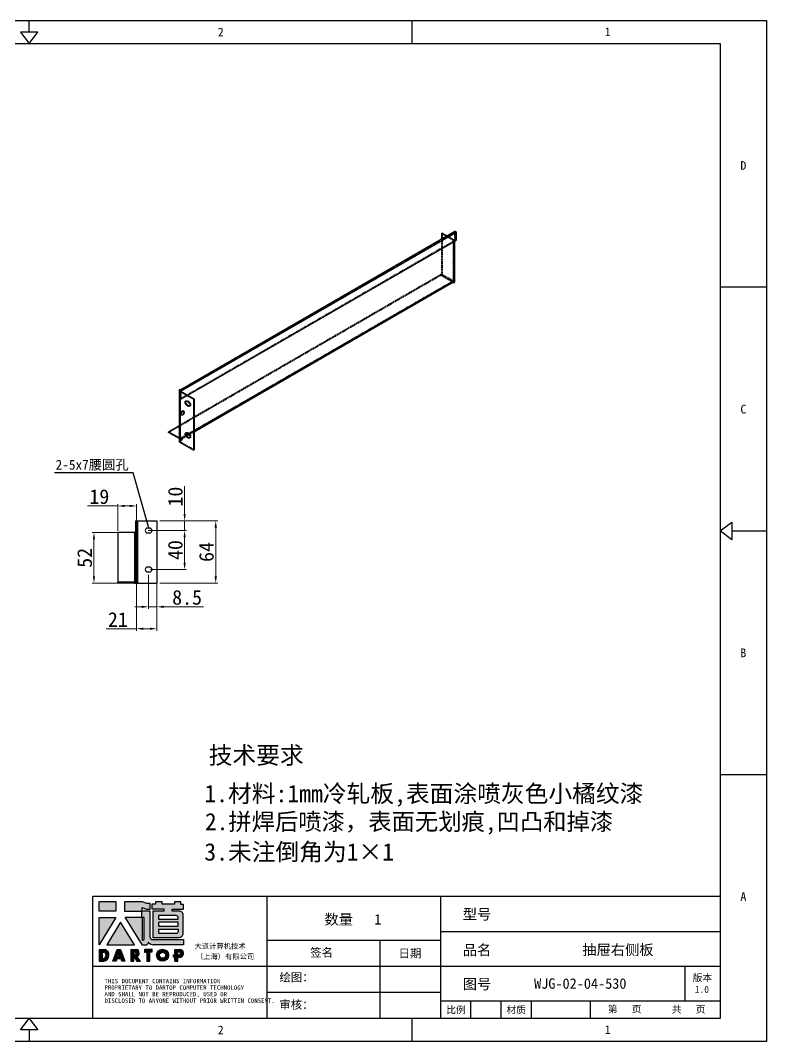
# Model space of a CAD drawing. Header units: millimetres. Extents: x 10653 to 40244, y 19163 to 29561.
# Drawn here: x 36008 to 36773, y 19564 to 20612 of the extents above; entities that cross this region are included whole.
import ezdxf
from ezdxf import colors
from ezdxf.entities.mleader import LeaderData, LeaderLine
from ezdxf.enums import TextEntityAlignment as Align
from ezdxf.math import Vec2, Vec3

# ---------------------------------------------------------------- set-up
doc = ezdxf.new("R2010")
doc.units = ezdxf.units.MM
doc.header["$PDSIZE"] = -1
doc.linetypes.add('HIDDEN', pattern=[1.905, 1.27, -0.635])
for name, color, linetype in [('02___PRT_ALL_AXES', 7, 'Continuous'), ('4', 7, 'Continuous'), ('DEFAULT_2', 8, 'HIDDEN'), ('print', 30, 'Continuous')]:
    doc.layers.add(name, color=color, linetype=linetype)
doc.layers.add('dim', color=2, linetype='Continuous', lineweight=9)
doc.styles.add('Dartop', font='')
doc.styles.add('hzHT', font='simhei.ttf')
doc.styles.get('Dartop').set_extended_font_data('FangSong_GB2312')
doc.dimstyles.new('3', dxfattribs={"dimtxt": 15, "dimasz": 7, "dimexe": 2, "dimexo": 3, "dimgap": 2, "dimtad": 1, "dimzin": 9, "dimdsep": 46, "dimtxsty": 'Standard', "dimcen": 1, "dimadec": 1, "dimazin": 2, "dimtfac": 0.5, "dimtmove": 0, "dimatfit": 3, "dimfxl": 0, "dimtolj": 1, "dimlwd": 9, "dimlwe": 9, "dimarcsym": 0})

# ---------------------------------------------------------------- blocks, each defined once
blk = doc.blocks.new('dadao')
for p, q in [((48, 19.2), (44.9, 10.4)), ((44.9, 10.4), (51.2, 10.4)), ((51.2, 10.4), (48, 19.2))]:
    blk.add_line(p, q)
for points in [[(41.8, 121.6), (41.8, 143.7), (-0.4, 143.7), (-0.4, 121.6), (41.8, 121.6)], [(104.8, 122), (104.8, 130.3), (114.1, 126.3), (124.2, 126.3), (124.2, 139.6), (115.9, 139.6), (105.1, 143.9), (61.5, 143.9)], [(61.7, 144), (61.7, 121.3), (103.9, 121.3)], [(113.4, 38.7), (105.1, 38.7), (63, 106.5), (103.9, 106.5), (103.9, 120.9), (103.9, 121.3)], [(109.7, 53.6), (109.7, 106.2), (104.3, 106.2), (104.3, 50.4), (106.6, 50.4)], [(144.6, 94.4), (144.6, 84.8), (192, 84.8), (192, 94.1), (144.9, 94.1)], [(0, 28), (0, 0), (11.8, 0)], [(0.1, 28), (14, 28)], [(76.8, 28.2), (76.8, 0), (84.1, 0), (84.1, 11.1), (91.6, -0.1), (100.3, -0.1), (91.7, 11.1)], [(76.8, 28.2), (90.6, 28.2)], [(120.2, 45), (119.5, 45), (119.5, 44.6)], [(183.7, 0), (183.7, 9.6), (180.6, 9.6), (180.6, 14.9), (183.8, 14.9), (183.8, 28.1), (196.1, 28.1), (196.5, 28.1)], [(7.1, 21.8), (7.1, 6.1), (12, 6.1)], [(7.1, 21.8), (11.4, 21.8)], [(84, 22.7), (84, 15.3), (87.2, 15.3)], [(84, 22.7), (87.3, 22.7)], [(183.7, 0), (190.9, 0), (190.9, 9.6), (198.8, 9.6)], [(194.9, 22.3), (190.8, 22.3), (190.8, 15), (194.4, 15)]]:
    blk.add_lwpolyline(points)
blk.add_lwpolyline([(137.1, 144.2), (137.1, 137.9), (128.3, 137.9), (128.3, 126.5), (157.3, 126.5), (157.3, 121.5), (130.3, 121.5), (130.3, 57.5), (194.4, 57.5, 0.414214), (204.4, 67.5), (204.4, 111.3, 0.414214), (194.4, 121.3), (177.5, 121.3), (177.5, 126.3), (204.7, 126.3), (204.7, 137.7), (198.2, 137.7), (198.2, 143.9), (183.3, 143.9), (183.3, 138), (153, 138), (153, 144.2), (137.1, 144.2)], format="xyb", close=True)
for points in [[(-0.3, 106.2), (40.4, 106.2), (-0.3, 39.7), (-0.3, 106.2)], [(51.7, 94.1), (18.4, 39.3), (86.2, 39.3)], [(43.8, 28.2), (51.8, 28.2), (62.6, -0.1), (55, -0.1), (53.2, 5), (42.9, 5), (41.1, 0), (33.6, 0)], [(110, 28.1), (110, 21.9), (116, 21.9), (116, -0.1), (123.2, -0.1), (123.2, 22), (129.2, 22), (129.2, 28.1), (110, 28.1)]]:
    blk.add_lwpolyline(points, close=True)
for points in [[(104.8, 122), (123.4, 122), (123.4, 60, 0.414214), (131.4, 52), (204.8, 52), (204.8, 39.1), (131.7, 39.1)], [(144.3, 110.8), (144.3, 101.8), (192.3, 101.8), (192.3, 105.5, 0.414214), (187.3, 110.5), (144.3, 110.5)], [(144.6, 77), (144.6, 67.5), (187.6, 67.5, 0.414214), (192.6, 72.5), (192.6, 76.4), (144.6, 76.4)]]:
    blk.add_lwpolyline(points, format="xyb")
for radius in [14.5, 7.44]:
    blk.add_circle((154.2, 14.2), radius)
for centre, radius, start, end in [((99.2, 60.7), 12.6, 305.6399, 325.969), ((9.6, 14.2), 14.4, 278.6604, 72.3203), ((88.6, 19.4), 8.95, 290.6073, 77.2124), ((111.6, 46.7), 8.19, 282.9811, 347.6627), ((136, 61.7), 22.9, 226.7358, 259.3209), ((195.7, 18.6), 9.51, 288.8959, 85.2442), ((8.5, 13.9), 8.49, 294.2143, 69.7177), ((86.4, 19), 3.8, 282.527, 76.7196), ((193.7, 18.7), 3.8, 280.9891, 72.5513)]:
    blk.add_arc(centre, radius, start, end)
blk = doc.blocks.new('*D322')
at = {"layer": 'Defpoints', "color": 0, "lineweight": 9, "transparency": 16777216}
for p in [(36126.8, 20113.5), (36107.8, 20084.9), (36126.8, 20045.4)]:
    blk.add_point(p, dxfattribs=at)
at = {"layer": 'dim', "color": 0, "lineweight": 9, "transparency": 16777216}
for p, q in [((36107.8, 20087.9), (36107.8, 20115.5)), ((36126.8, 20048.4), (36126.8, 20115.5)), ((36107.8, 20113.5), (36076.8, 20113.5)), ((36119.8, 20113.5), (36114.8, 20113.5))]:
    blk.add_line(p, q, dxfattribs=at)
for points in [[(36114.8, 20114.7), (36114.8, 20112.3), (36107.8, 20113.5)], [(36119.8, 20114.7), (36119.8, 20112.3), (36126.8, 20113.5)]]:
    blk.add_solid(points, dxfattribs=at)
at = {"layer": 'dim', "color": 0, "lineweight": 9, "transparency": 16777216, "insert": (36088.8, 20123), "char_height": 15, "attachment_point": 5}
blk.add_mtext('\\A1;19', dxfattribs=at)
blk = doc.blocks.new('*D323')
at = {"layer": 'Defpoints', "color": 0, "lineweight": 9, "transparency": 16777216}
for p in [(36126.8, 20059.5), (36147.8, 20053.7), (36126.8, 19987.5)]:
    blk.add_point(p, dxfattribs=at)
at = {"layer": 'dim', "color": 0, "lineweight": 9, "transparency": 16777216}
for p, q in [((36126.8, 20056.5), (36126.8, 19985.5)), ((36147.8, 20050.7), (36147.8, 19985.5)), ((36126.8, 19987.5), (36095.8, 19987.5)), ((36140.8, 19987.5), (36133.8, 19987.5))]:
    blk.add_line(p, q, dxfattribs=at)
for points in [[(36133.8, 19988.7), (36133.8, 19986.4), (36126.8, 19987.5)], [(36140.8, 19988.7), (36140.8, 19986.4), (36147.8, 19987.5)]]:
    blk.add_solid(points, dxfattribs=at)
at = {"layer": 'dim', "color": 0, "lineweight": 9, "transparency": 16777216, "insert": (36107.8, 19997), "char_height": 15, "attachment_point": 5}
blk.add_mtext('\\A1;21', dxfattribs=at)
blk = doc.blocks.new('*D324')
at = {"layer": 'Defpoints', "color": 0, "lineweight": 9, "transparency": 16777216}
for p in [(36083.3, 20086.3), (36114.6, 20086.3), (36114.6, 20034.3)]:
    blk.add_point(p, dxfattribs=at)
at = {"layer": 'dim', "color": 0, "lineweight": 9, "transparency": 16777216}
for p, q in [((36111.6, 20086.3), (36081.3, 20086.3)), ((36083.3, 20041.3), (36083.3, 20079.3)), ((36111.6, 20034.3), (36081.3, 20034.3))]:
    blk.add_line(p, q, dxfattribs=at)
for points in [[(36082.1, 20079.3), (36084.4, 20079.3), (36083.3, 20086.3)], [(36082.1, 20041.3), (36084.4, 20041.3), (36083.3, 20034.3)]]:
    blk.add_solid(points, dxfattribs=at)
at = {"layer": 'dim', "color": 0, "lineweight": 9, "transparency": 16777216, "insert": (36073.8, 20060.3), "char_height": 15, "attachment_point": 5, "rotation": 90}
blk.add_mtext('\\A1;52', dxfattribs=at)
blk = doc.blocks.new('*D325')
at = {"layer": 'Defpoints', "color": 0, "lineweight": 9, "transparency": 16777216}
for p in [(36147.8, 20098.3), (36176.3, 20098.3), (36135.8, 20088.3)]:
    blk.add_point(p, dxfattribs=at)
at = {"layer": 'dim', "color": 0, "lineweight": 9, "transparency": 16777216}
for p, q in [((36176.3, 20105.3), (36176.3, 20133.8)), ((36150.8, 20098.3), (36178.3, 20098.3)), ((36176.3, 20088.3), (36176.3, 20098.3)), ((36138.8, 20088.3), (36178.3, 20088.3)), ((36176.3, 20081.3), (36176.3, 20074.3))]:
    blk.add_line(p, q, dxfattribs=at)
for points in [[(36175.1, 20105.3), (36177.4, 20105.3), (36176.3, 20098.3)], [(36175.1, 20081.3), (36177.4, 20081.3), (36176.3, 20088.3)]]:
    blk.add_solid(points, dxfattribs=at)
at = {"layer": 'dim', "color": 0, "lineweight": 9, "transparency": 16777216, "insert": (36166.8, 20123.1), "char_height": 15, "attachment_point": 5, "rotation": 90}
blk.add_mtext('\\A1;10', dxfattribs=at)
blk = doc.blocks.new('*D326')
at = {"layer": 'Defpoints', "color": 0, "lineweight": 9, "transparency": 16777216}
for p in [(36138.8, 20088.3), (36138.3, 20048.3), (36176.3, 20048.3)]:
    blk.add_point(p, dxfattribs=at)
at = {"layer": 'dim', "color": 0, "lineweight": 9, "transparency": 16777216}
for p, q in [((36141.8, 20088.3), (36178.3, 20088.3)), ((36176.3, 20081.3), (36176.3, 20055.3)), ((36141.3, 20048.3), (36178.3, 20048.3))]:
    blk.add_line(p, q, dxfattribs=at)
for points in [[(36175.1, 20081.3), (36177.4, 20081.3), (36176.3, 20088.3)], [(36175.1, 20055.3), (36177.4, 20055.3), (36176.3, 20048.3)]]:
    blk.add_solid(points, dxfattribs=at)
at = {"layer": 'dim', "color": 0, "lineweight": 9, "transparency": 16777216, "insert": (36166.8, 20068.3), "char_height": 15, "attachment_point": 5, "rotation": 90}
blk.add_mtext('\\A1;40', dxfattribs=at)
blk = doc.blocks.new('*D327')
at = {"layer": 'Defpoints', "color": 0, "lineweight": 9, "transparency": 16777216}
for p in [(36147.8, 20098.3), (36208.2, 20098.3), (36147.8, 20034.3)]:
    blk.add_point(p, dxfattribs=at)
at = {"layer": 'dim', "color": 0, "lineweight": 9, "transparency": 16777216}
for p, q in [((36150.8, 20098.3), (36210.2, 20098.3)), ((36208.2, 20041.3), (36208.2, 20091.3)), ((36150.8, 20034.3), (36210.2, 20034.3))]:
    blk.add_line(p, q, dxfattribs=at)
for points in [[(36207, 20091.3), (36209.4, 20091.3), (36208.2, 20098.3)], [(36207, 20041.3), (36209.4, 20041.3), (36208.2, 20034.3)]]:
    blk.add_solid(points, dxfattribs=at)
at = {"layer": 'dim', "color": 0, "lineweight": 9, "transparency": 16777216, "insert": (36198.7, 20066.3), "char_height": 15, "attachment_point": 5, "rotation": 90}
blk.add_mtext('\\A1;64', dxfattribs=at)
blk = doc.blocks.new('*D328')
at = {"layer": 'Defpoints', "color": 0, "lineweight": 9, "transparency": 16777216}
for p in [(36139.3, 20045.8), (36147.8, 20043.5), (36147.8, 20010.1)]:
    blk.add_point(p, dxfattribs=at)
at = {"layer": 'dim', "color": 0, "lineweight": 9, "transparency": 16777216}
for p, q in [((36139.3, 20042.8), (36139.3, 20008.1)), ((36147.8, 20040.5), (36147.8, 20008.1)), ((36132.3, 20010.1), (36125.3, 20010.1)), ((36139.3, 20010.1), (36147.8, 20010.1)), ((36154.8, 20010.1), (36195.8, 20010.1))]:
    blk.add_line(p, q, dxfattribs=at)
for points in [[(36132.3, 20011.2), (36132.3, 20008.9), (36139.3, 20010.1)], [(36154.8, 20011.2), (36154.8, 20008.9), (36147.8, 20010.1)]]:
    blk.add_solid(points, dxfattribs=at)
at = {"layer": 'dim', "color": 0, "lineweight": 9, "transparency": 16777216, "insert": (36178.8, 20019.6), "char_height": 15, "attachment_point": 5}
blk.add_mtext('\\A1;8.5', dxfattribs=at)

msp = doc.modelspace()

# ---------------------------------------------------------------- hatches: boundary and pattern name
for points in [[(36106.217, 19707.303), (36088.408, 19707.303), (36088.408, 19697.998), (36106.217, 19697.998)], [(36105.644, 19691.488), (36088.456, 19691.488), (36088.456, 19663.425)], [(36110.408, 19686.395), (36096.358, 19663.238), (36124.968, 19663.238)], [(36143.134, 19658.5), (36135.004, 19658.5), (36135.004, 19655.92), (36137.54, 19655.92), (36137.54, 19646.624), (36140.578, 19646.624), (36140.578, 19655.926), (36143.134, 19655.926)]]:
    msp.add_hatch(color=0).paths.add_polyline_path(points)
h = msp.add_hatch(color=0)
h.paths.add_polyline_path([(36132.831, 19701.648), (36136.762, 19699.95), (36141.011, 19699.95), (36141.011, 19705.574), (36137.505, 19705.574), (36132.937, 19707.378), (36114.632, 19707.378), (36114.632, 19697.866), (36132.443, 19697.866), (36132.443, 19697.674), (36132.443, 19691.594), (36115.172, 19691.594), (36132.936, 19663.005), (36136.454, 19663.005, 0.27937482), (36139.022, 19665.503), (36139.022, 19665.634), (36139.332, 19665.634, 0.14314537), (36144.175, 19663.17), (36175.044, 19663.17), (36175.044, 19668.592), (36144.044, 19668.592, -0.41421356), (36140.667, 19671.968), (36140.667, 19698.167), (36132.831, 19698.167)])
h.paths.add_polyline_path([(36132.622, 19691.473), (36134.886, 19691.473), (36134.886, 19669.283, -0.08893574), (36133.574, 19667.935), (36132.614, 19667.935)], flags=16)
h = msp.add_hatch(color=0)
h.paths.add_polyline_path([(36174.991, 19704.787), (36172.244, 19704.787), (36172.244, 19707.399), (36165.966, 19707.399), (36165.966, 19704.917), (36153.15, 19704.917), (36153.15, 19707.53), (36146.437, 19707.53), (36146.437, 19704.869), (36142.728, 19704.869), (36142.728, 19700.052), (36154.968, 19700.052), (36154.968, 19697.922), (36143.563, 19697.922), (36143.563, 19670.95), (36170.639, 19670.95, 0.41421356), (36174.86, 19675.171), (36174.86, 19693.642, 0.41421356), (36170.639, 19697.862), (36163.481, 19697.862), (36163.481, 19699.953), (36174.991, 19699.953)])
h.paths.add_polyline_path([(36167.649, 19693.29, -0.41421356), (36169.759, 19691.18), (36169.759, 19689.632), (36149.488, 19689.632), (36149.488, 19693.29)], flags=16)
h.paths.add_polyline_path([(36169.628, 19686.366), (36169.628, 19682.446), (36149.619, 19682.446), (36149.619, 19686.366)], flags=16)
h.paths.add_polyline_path([(36169.89, 19678.919), (36169.89, 19677.241, -0.41421356), (36167.779, 19675.13), (36149.619, 19675.13), (36149.619, 19678.919)], flags=16)
h = msp.add_hatch(color=0)
h.paths.add_polyline_path([(36094.479, 19658.457), (36088.582, 19658.457), (36088.582, 19646.66), (36093.548, 19646.66, 0.79301591)])
h.paths.add_polyline_path([(36093.636, 19649.243), (36091.574, 19649.243), (36091.574, 19655.874), (36093.408, 19655.874, -0.67136089)], flags=16)
h = msp.add_hatch(color=0)
h.paths.add_polyline_path([(36110.453, 19658.554), (36107.088, 19658.554), (36102.76, 19646.647), (36105.948, 19646.647), (36106.698, 19648.757), (36111.016, 19648.757), (36111.782, 19646.621), (36114.995, 19646.621)])
h.paths.add_polyline_path([(36110.191, 19651.032), (36107.515, 19651.032), (36108.829, 19654.773)], flags=16)
h = msp.add_hatch(color=0)
h.paths.add_polyline_path([(36126.81, 19658.546), (36121.01, 19658.546), (36121.01, 19646.64), (36124.075, 19646.64), (36124.075, 19651.36), (36127.225, 19646.598), (36130.928, 19646.598), (36127.303, 19651.33, 0.74405494)])
h.paths.add_polyline_path([(36124.047, 19653.122), (36124.047, 19656.249), (36125.417, 19656.249, -0.79680897), (36125.396, 19653.122)], flags=16)
h = msp.add_hatch(color=0)
h.paths.add_polyline_path([(36147.554, 19652.636, 1), (36159.78, 19652.636, 1)])
h.paths.add_polyline_path([(36156.807, 19652.636, -1), (36150.527, 19652.636, -1)], flags=16)
h = msp.add_hatch(color=0)
h.paths.add_polyline_path([(36171.505, 19658.518), (36171.33, 19658.518), (36166.16, 19658.518), (36166.16, 19652.961), (36164.788, 19652.961), (36164.788, 19650.706), (36166.138, 19650.706), (36166.138, 19646.661), (36169.156, 19646.661), (36169.156, 19650.722), (36172.472, 19650.722, 0.81230381)])
h.paths.add_polyline_path([(36169.111, 19652.977), (36169.111, 19656.085), (36170.829, 19656.085, -0.77821343), (36170.653, 19652.977)], flags=16)

# ---------------------------------------------------------------- linework, layer by layer
at = {"color": 0}
for p, q in [((36016.911, 20599.727), (36016.911, 20611.632)), ((36409.764, 20587.823), (36409.764, 20611.632)), ((35308.24, 20587.823), (36725.583, 20587.823)), ((36725.583, 20587.823), (36725.583, 19587.833)), ((36773.201, 20337.825), (36725.583, 20337.825)), ((36737.487, 20087.828), (36773.201, 20087.828)), ((36773.201, 19837.831), (36725.583, 19837.831)), ((36725.583, 19712.832), (36082.01, 19712.832)), ((36082.01, 19587.833), (36082.01, 19712.832)), ((36260.579, 19712.832), (36260.579, 19587.833)), ((36439.149, 19587.833), (36439.149, 19712.832)), ((36439.149, 19677.118), (36725.583, 19677.118)), ((36260.579, 19668.189), (36439.149, 19668.189)), ((36376.649, 19668.189), (36376.649, 19587.833)), ((36082.01, 19641.404), (36260.579, 19641.404)), ((36260.579, 19641.404), (36725.583, 19641.404)), ((36689.869, 19605.69), (36689.869, 19641.404)), ((36260.579, 19614.619), (36439.149, 19614.619)), ((36439.149, 19605.69), (36725.583, 19605.69)), ((36470.014, 19587.833), (36470.014, 19605.69)), ((36500.879, 19587.833), (36500.879, 19605.69)), ((36531.998, 19587.833), (36531.998, 19605.69)), ((36592.638, 19587.833), (36592.638, 19605.69)), ((36725.583, 19587.833), (35308.24, 19587.833)), ((36409.764, 19564.024), (36409.764, 19587.833)), ((36016.911, 19575.929), (36016.911, 19564.024))]:
    msp.add_line(p, q, dxfattribs=at)
at = {"color": 3, "linetype": 'Continuous'}
for p, q in [((36171.54, 20232.663), (36453.467, 20395.433)), ((36172.54, 20231.269), (36454.674, 20394.159)), ((36439.825, 20392.934), (36439.825, 20387.557)), ((36444.482, 20390.245), (36439.825, 20392.934)), ((36454.674, 20394.159), (36454.674, 20385.994)), ((36179.611, 20227.187), (36454.674, 20385.994)), ((36451.846, 20342.859), (36451.846, 20342.719)), ((36170.54, 20232.086), (36170.54, 20179.83)), ((36171.126, 20231.269), (36171.126, 20179.013)), ((36171.126, 20231.269), (36185.268, 20223.105)), ((36179.965, 20220.043), (36178.55, 20220.859)), ((36185.268, 20223.105), (36185.268, 20170.849)), ((36178.55, 20216.777), (36179.965, 20215.96)), ((36170.54, 20195.821), (36159.812, 20189.628)), ((36170.54, 20183.434), (36159.812, 20189.628)), ((36179.965, 20187.383), (36178.55, 20188.199)), ((36171.126, 20179.013), (36185.268, 20170.849)), ((36178.55, 20184.117), (36179.965, 20183.3)), ((36125.781, 20098.32), (36125.781, 20034.32)), ((36125.781, 20098.32), (36147.781, 20098.32)), ((36127.781, 20098.32), (36127.781, 20034.32)), ((36147.781, 20098.32), (36147.781, 20034.32)), ((36107.781, 20086.32), (36107.781, 20035.32)), ((36125.781, 20086.32), (36107.781, 20086.32)), ((36124.781, 20086.32), (36124.781, 20035.32)), ((36140.281, 20090.82), (36138.281, 20090.82)), ((36138.281, 20085.82), (36140.281, 20085.82)), ((36140.281, 20050.82), (36138.281, 20050.82)), ((36138.281, 20045.82), (36140.281, 20045.82)), ((36124.781, 20035.32), (36107.781, 20035.32)), ((36125.003, 20034.32), (36147.781, 20034.32))]:
    msp.add_line(p, q, dxfattribs=at)
at = {"color": 7, "linetype": 'Continuous'}
for p, q in [((36440.532, 20393.342), (36439.825, 20392.934)), ((36445.189, 20390.654), (36440.532, 20393.342)), ((36452.553, 20384.769), (36452.553, 20342.311)), ((36453.139, 20385.107), (36453.139, 20343.127)), ((36452.553, 20343.944), (36185.975, 20190.036)), ((36452.139, 20343.028), (36185.975, 20189.36)), ((36452.553, 20342.311), (36451.846, 20342.719)), ((36171.126, 20232.902), (36171.833, 20232.494)), ((36171.126, 20231.269), (36171.833, 20231.678)), ((36171.833, 20232.494), (36171.833, 20231.678)), ((36171.833, 20231.678), (36185.975, 20223.513)), ((36185.268, 20223.105), (36185.975, 20223.513)), ((36185.975, 20223.513), (36185.975, 20171.257)), ((36178.55, 20216.777), (36179.258, 20217.185)), ((36179.258, 20217.185), (36180.672, 20216.368)), ((36179.965, 20215.96), (36180.672, 20216.368)), ((36159.812, 20188.811), (36159.812, 20189.628)), ((36170.54, 20182.617), (36159.812, 20188.811)), ((36180.559, 20186.909), (36178.199, 20185.546)), ((36178.55, 20184.117), (36179.258, 20184.525)), ((36180.951, 20186.459), (36178.571, 20185.085)), ((36179.258, 20184.525), (36180.672, 20183.708)), ((36179.965, 20183.3), (36180.672, 20183.708)), ((36185.268, 20170.849), (36185.975, 20171.257)), ((36107.781, 20034.32), (36107.781, 20035.32)), ((36124.781, 20034.32), (36107.781, 20034.32)), ((36124.781, 20034.32), (36124.781, 20035.32)), ((36124.889, 20034.323), (36124.835, 20035.321))]:
    msp.add_line(p, q, dxfattribs=at)
at = {"color": 0}
for points in [[(36016.911, 20587.823), (36025.84, 20599.727), (36007.983, 20599.727), (36016.911, 20587.823)], [(36725.583, 20087.828), (36737.487, 20096.756), (36737.487, 20078.899), (36725.583, 20087.828)], [(36016.911, 19587.833), (36025.84, 19575.929), (36007.983, 19575.929), (36016.911, 19587.833)]]:
    msp.add_lwpolyline(points, close=True, dxfattribs=at)
at = {"color": 3, "linetype": 'Continuous'}
for centre, radius, start, end in [((36138.281, 20088.32), 2.5, 90, 270), ((36140.281, 20088.32), 2.5, 270, 90), ((36138.281, 20048.32), 2.5, 90, 270), ((36140.281, 20048.32), 2.5, 270, 90), ((36124.781, 20036.32), 1, 270, 0)]:
    msp.add_arc(centre, radius, start, end, dxfattribs=at)
at = {"color": 7, "linetype": 'Continuous'}
msp.add_arc((36124.781, 20036.32), 2, 270, 300.114305, dxfattribs=at)
at = {"color": 3, "linetype": 'Continuous'}
for points, knots in [([(36453.468, 20395.433), (36453.517, 20395.462), (36453.643, 20395.494), (36453.845, 20395.454), (36454.051, 20395.341), (36454.322, 20395.101), (36454.576, 20394.708), (36454.674, 20394.337), (36454.674, 20394.159)], [0, 0, 0, 0, 0.08715176, 0.18687833, 0.30456667, 0.43871245, 0.73015336, 1, 1, 1, 1]), ([(36171.126, 20232.902), (36170.96, 20232.807), (36170.737, 20232.631), (36170.568, 20232.321), (36170.54, 20232.162), (36170.54, 20232.086)], [0, 0, 0, 0, 0.54769202, 0.78156075, 1, 1, 1, 1]), ([(36170.54, 20232.086), (36170.54, 20232.01), (36170.568, 20231.851), (36170.737, 20231.541), (36170.96, 20231.365), (36171.126, 20231.269)], [0, 0, 0, 0, 0.2184388, 0.45230734, 1, 1, 1, 1]), ([(36171.934, 20232.428), (36172.115, 20232.293), (36172.4, 20231.931), (36172.54, 20231.489), (36172.54, 20231.269)], [0, 0, 0, 0, 0.50848493, 1, 1, 1, 1]), ([(36178.55, 20216.777), (36178.365, 20216.884), (36178.006, 20217.16), (36177.546, 20217.683), (36177.168, 20218.298), (36176.902, 20218.956), (36176.77, 20219.604), (36176.784, 20220.191), (36176.949, 20220.679), (36177.175, 20220.911), (36177.3, 20220.983)], [0, 0, 0, 0, 0.12882379, 0.27055864, 0.41787098, 0.56237285, 0.69619069, 0.81358612, 0.9130637, 1, 1, 1, 1]), ([(36177.3, 20220.983), (36177.383, 20221.031), (36177.572, 20221.099), (36177.887, 20221.107), (36178.222, 20221.026), (36178.441, 20220.923), (36178.55, 20220.859)], [0, 0, 0, 0, 0.21777592, 0.45094392, 0.71020782, 1, 1, 1, 1]), ([(36179.965, 20220.043), (36180.15, 20219.936), (36180.509, 20219.659), (36180.969, 20219.136), (36181.347, 20218.521), (36181.613, 20217.863), (36181.745, 20217.216), (36181.731, 20216.628), (36181.566, 20216.14), (36181.34, 20215.909), (36181.215, 20215.836)], [0, 0, 0, 0, 0.12882379, 0.27055864, 0.41787098, 0.56237285, 0.69619069, 0.81358612, 0.9130637, 1, 1, 1, 1]), ([(36181.215, 20215.836), (36181.132, 20215.789), (36180.943, 20215.72), (36180.628, 20215.712), (36180.293, 20215.793), (36180.074, 20215.897), (36179.965, 20215.96)], [0, 0, 0, 0, 0.21777592, 0.45094392, 0.71020782, 1, 1, 1, 1]), ([(36178.55, 20184.117), (36178.365, 20184.223), (36178.006, 20184.5), (36177.546, 20185.023), (36177.168, 20185.638), (36176.902, 20186.296), (36176.77, 20186.944), (36176.784, 20187.531), (36176.949, 20188.019), (36177.175, 20188.251), (36177.3, 20188.323)], [0, 0, 0, 0, 0.12882379, 0.27055864, 0.41787098, 0.56237285, 0.69619069, 0.81358612, 0.9130637, 1, 1, 1, 1]), ([(36177.3, 20188.323), (36177.383, 20188.37), (36177.572, 20188.439), (36177.887, 20188.447), (36178.222, 20188.366), (36178.441, 20188.262), (36178.55, 20188.199)], [0, 0, 0, 0, 0.21777592, 0.45094392, 0.71020782, 1, 1, 1, 1]), ([(36170.54, 20179.83), (36170.54, 20179.754), (36170.568, 20179.595), (36170.737, 20179.285), (36170.96, 20179.109), (36171.126, 20179.013)], [0, 0, 0, 0, 0.2184388, 0.45230734, 1, 1, 1, 1]), ([(36179.965, 20187.383), (36180.15, 20187.276), (36180.509, 20186.999), (36180.969, 20186.476), (36181.347, 20185.861), (36181.613, 20185.203), (36181.745, 20184.556), (36181.731, 20183.968), (36181.566, 20183.48), (36181.34, 20183.249), (36181.215, 20183.176)], [0, 0, 0, 0, 0.12882379, 0.27055864, 0.41787098, 0.56237285, 0.69619069, 0.81358612, 0.9130637, 1, 1, 1, 1]), ([(36181.215, 20183.176), (36181.132, 20183.129), (36180.943, 20183.06), (36180.628, 20183.052), (36180.293, 20183.133), (36180.074, 20183.237), (36179.965, 20183.3)], [0, 0, 0, 0, 0.21777592, 0.45094392, 0.71020782, 1, 1, 1, 1])]:
    msp.add_open_spline(points, degree=3, knots=knots, dxfattribs=at)
at = {"color": 7, "linetype": 'Continuous'}
for points, knots in [([(36452.553, 20343.944), (36452.553, 20343.753), (36452.512, 20343.472), (36452.328, 20343.17), (36452.205, 20343.066), (36452.139, 20343.028)], [0, 0, 0, 0, 0.54768706, 0.78156081, 1, 1, 1, 1]), ([(36452.553, 20342.311), (36452.719, 20342.406), (36452.942, 20342.582), (36453.111, 20342.892), (36453.139, 20343.051), (36453.139, 20343.127)], [0, 0, 0, 0, 0.54769202, 0.78156075, 1, 1, 1, 1]), ([(36171.833, 20232.494), (36171.75, 20232.446), (36171.608, 20232.338), (36171.54, 20232.164), (36171.54, 20232.086)], [0, 0, 0, 0, 0.55076593, 1, 1, 1, 1]), ([(36171.54, 20232.086), (36171.54, 20232.008), (36171.608, 20231.834), (36171.75, 20231.725), (36171.833, 20231.678)], [0, 0, 0, 0, 0.44923337, 1, 1, 1, 1]), ([(36179.258, 20217.185), (36178.922, 20217.379), (36178.313, 20217.949), (36177.793, 20218.837), (36177.546, 20219.622), (36177.453, 20220.311), (36177.537, 20220.834), (36177.7, 20221.092)], [0, 0, 0, 0, 0.25665555, 0.53817047, 0.67359613, 0.79785122, 1, 1, 1, 1]), ([(36181.522, 20216.129), (36181.455, 20216.125), (36181.157, 20216.138), (36180.871, 20216.253), (36180.672, 20216.368)], [0, 0, 0, 0, 0.22533551, 1, 1, 1, 1]), ([(36179.258, 20184.525), (36178.922, 20184.719), (36178.313, 20185.289), (36177.793, 20186.177), (36177.546, 20186.962), (36177.453, 20187.651), (36177.537, 20188.174), (36177.7, 20188.431)], [0, 0, 0, 0, 0.25665555, 0.53817047, 0.67359613, 0.79785122, 1, 1, 1, 1]), ([(36181.522, 20183.469), (36181.455, 20183.465), (36181.157, 20183.478), (36180.871, 20183.593), (36180.672, 20183.708)], [0, 0, 0, 0, 0.22533551, 1, 1, 1, 1])]:
    msp.add_open_spline(points, degree=3, knots=knots, dxfattribs=at)
at = {"color": 3, "linetype": 'Continuous'}
for points in [[(36171.732, 20232.544), (36171.767, 20232.53), (36171.8, 20232.513), (36171.833, 20232.494)], [(36171.833, 20232.494), (36171.868, 20232.474), (36171.901, 20232.452), (36171.934, 20232.428)]]:
    msp.add_open_spline(points, degree=3, dxfattribs=at)
at = {"layer": '02___PRT_ALL_AXES', "color": 8, "linetype": 'HIDDEN'}
for p, q in [((36171.833, 20231.678), (36453.967, 20394.567)), ((36173.671, 20210.898), (36174.378, 20210.489)), ((36175.503, 20210.601), (36174.796, 20211.009)), ((36173.253, 20206.704), (36172.546, 20207.112)), ((36173.671, 20207.223), (36174.378, 20206.815))]:
    msp.add_line(p, q, dxfattribs=at)
for points, knots in [([(36172.546, 20207.112), (36172.434, 20207.177), (36172.23, 20207.385), (36172.082, 20207.824), (36172.069, 20208.353), (36172.188, 20208.936), (36172.427, 20209.529), (36172.867, 20210.242), (36173.323, 20210.697), (36173.671, 20210.898)], [0, 0, 0, 0, 0.08705419, 0.186667, 0.30422235, 0.43822266, 0.58292164, 0.73043488, 1, 1, 1, 1]), ([(36173.253, 20206.704), (36173.141, 20206.769), (36172.937, 20206.977), (36172.789, 20207.416), (36172.776, 20207.945), (36172.895, 20208.528), (36173.135, 20209.12), (36173.574, 20209.834), (36174.03, 20210.289), (36174.378, 20210.489)], [0, 0, 0, 0, 0.08705419, 0.186667, 0.30422235, 0.43822266, 0.58292164, 0.73043488, 1, 1, 1, 1]), ([(36173.671, 20210.898), (36173.857, 20211.005), (36174.154, 20211.124), (36174.552, 20211.114), (36174.722, 20211.052), (36174.797, 20211.009)], [0, 0, 0, 0, 0.54768196, 0.78156057, 1, 1, 1, 1]), ([(36175.093, 20210.706), (36175.231, 20210.468), (36175.295, 20209.999), (36175.203, 20209.382), (36174.977, 20208.686), (36174.51, 20207.9), (36173.969, 20207.395), (36173.671, 20207.223)], [0, 0, 0, 0, 0.20418551, 0.32889603, 0.46427786, 0.74465914, 1, 1, 1, 1]), ([(36174.378, 20210.489), (36174.565, 20210.597), (36174.862, 20210.716), (36175.259, 20210.706), (36175.429, 20210.644), (36175.504, 20210.601)], [0, 0, 0, 0, 0.54768196, 0.78156057, 1, 1, 1, 1]), ([(36175.504, 20210.601), (36175.616, 20210.536), (36175.82, 20210.328), (36175.968, 20209.888), (36175.981, 20209.359), (36175.862, 20208.777), (36175.622, 20208.184), (36175.183, 20207.471), (36174.726, 20207.016), (36174.378, 20206.815)], [0, 0, 0, 0, 0.08705419, 0.186667, 0.30422235, 0.43822266, 0.58292164, 0.73043488, 1, 1, 1, 1]), ([(36174.797, 20211.009), (36174.827, 20210.992), (36174.945, 20210.912), (36175.039, 20210.799), (36175.093, 20210.706)], [0, 0, 0, 0, 0.24362932, 1, 1, 1, 1]), ([(36172.96, 20207.007), (36172.923, 20207.007), (36172.78, 20207.014), (36172.638, 20207.059), (36172.546, 20207.112)], [0, 0, 0, 0, 0.26137354, 1, 1, 1, 1]), ([(36173.671, 20207.223), (36173.612, 20207.189), (36173.391, 20207.075), (36173.141, 20207.007), (36172.96, 20207.007)], [0, 0, 0, 0, 0.27593015, 1, 1, 1, 1]), ([(36174.378, 20206.815), (36174.192, 20206.708), (36173.895, 20206.589), (36173.498, 20206.599), (36173.328, 20206.661), (36173.253, 20206.704)], [0, 0, 0, 0, 0.54768196, 0.78156057, 1, 1, 1, 1])]:
    msp.add_open_spline(points, degree=3, knots=knots, dxfattribs=at)
at = {"layer": 'DEFAULT_2', "color": 8, "linetype": 'HIDDEN'}
for p, q in [((36171.126, 20232.086), (36453.26, 20394.975)), ((36439.825, 20387.557), (36439.825, 20350.476)), ((36440.532, 20393.342), (36440.532, 20350.884)), ((36451.846, 20385.994), (36444.482, 20390.245)), ((36452.553, 20386.402), (36445.189, 20390.654)), ((36453.26, 20394.975), (36453.26, 20385.994)), ((36453.26, 20394.975), (36454.674, 20394.159)), ((36453.967, 20394.567), (36453.967, 20385.586)), ((36171.833, 20223.513), (36451.846, 20385.177)), ((36452.553, 20386.402), (36451.846, 20385.994)), ((36451.846, 20385.177), (36453.26, 20385.994)), ((36451.846, 20385.994), (36451.846, 20342.859)), ((36451.846, 20385.177), (36452.553, 20384.769)), ((36452.628, 20386.357), (36451.883, 20385.971)), ((36452.139, 20385.586), (36452.139, 20343.127)), ((36452.553, 20386.402), (36452.553, 20384.769)), ((36453.139, 20385.586), (36453.139, 20385.107)), ((36453.26, 20385.994), (36453.967, 20386.402)), ((36453.26, 20385.994), (36453.967, 20385.586)), ((36454.674, 20385.994), (36453.967, 20386.402)), ((36439.118, 20350.068), (36159.812, 20188.811)), ((36439.118, 20350.884), (36170.54, 20195.821)), ((36451.846, 20343.536), (36439.118, 20350.884)), ((36439.118, 20350.068), (36439.118, 20350.884)), ((36451.139, 20343.127), (36439.118, 20350.068)), ((36440.532, 20350.884), (36439.825, 20350.476)), ((36452.553, 20343.944), (36440.532, 20350.884)), ((36451.846, 20344.352), (36171.833, 20182.688)), ((36451.639, 20343.894), (36172.333, 20182.638)), ((36451.139, 20343.127), (36451.139, 20343.944)), ((36451.216, 20343.086), (36451.177, 20343.923)), ((36171.126, 20232.902), (36171.126, 20231.269)), ((36171.126, 20232.086), (36171.833, 20231.678)), ((36171.333, 20232.544), (36171.54, 20232.663)), ((36171.54, 20232.086), (36171.54, 20179.83)), ((36171.833, 20231.678), (36171.833, 20179.422)), ((36172.54, 20231.269), (36172.54, 20223.104)), ((36172.54, 20223.104), (36171.833, 20223.513)), ((36172.54, 20223.104), (36179.611, 20227.187)), ((36177.3, 20220.983), (36178.008, 20221.391)), ((36178.55, 20220.859), (36179.258, 20221.267)), ((36180.672, 20220.451), (36179.258, 20221.267)), ((36179.965, 20220.043), (36180.672, 20220.451)), ((36181.215, 20215.836), (36181.922, 20216.245)), ((36177.3, 20188.323), (36178.008, 20188.731)), ((36178.55, 20188.199), (36179.258, 20188.607)), ((36180.672, 20187.791), (36179.258, 20188.607)), ((36185.975, 20190.036), (36180.559, 20186.909)), ((36185.975, 20189.36), (36180.951, 20186.459)), ((36171.833, 20182.688), (36170.54, 20183.434)), ((36171.833, 20181.871), (36170.54, 20182.617)), ((36172.54, 20181.463), (36171.126, 20180.646)), ((36171.126, 20180.646), (36171.833, 20180.238)), ((36171.126, 20179.013), (36171.833, 20179.422)), ((36178.199, 20185.546), (36171.833, 20181.871)), ((36173.247, 20181.055), (36171.833, 20180.238)), ((36171.833, 20179.422), (36185.975, 20171.257)), ((36171.91, 20181.829), (36171.871, 20182.667)), ((36172.54, 20183.096), (36173.247, 20182.688)), ((36172.54, 20183.096), (36172.54, 20181.463)), ((36172.54, 20181.463), (36173.247, 20181.055)), ((36178.571, 20185.085), (36172.833, 20181.772)), ((36173.247, 20182.688), (36173.247, 20181.055)), ((36181.215, 20183.176), (36181.922, 20183.585))]:
    msp.add_line(p, q, dxfattribs=at)
for centre, radius, start, end in [((36451.394, 20385.21), 0.905, 57.24995, 60.019654), ((36451.649, 20384.835), 1.809, 57.24995, 60.019654), ((36451.591, 20344.727), 0.905, 239.981468, 242.751241), ((36452.044, 20344.694), 1.809, 239.981468, 242.751241), ((36451.801, 20343.127), 0.338, 0.041377, 11.062339), ((36172.285, 20183.471), 0.905, 239.981468, 242.751241), ((36172.738, 20183.437), 1.809, 239.981468, 242.751241)]:
    msp.add_arc(centre, radius, start, end, dxfattribs=at)
for points, knots in [([(36453.26, 20394.975), (36453.26, 20395.071), (36453.283, 20395.248), (36453.4, 20395.394), (36453.468, 20395.433)], [0, 0, 0, 0, 0.55081583, 1, 1, 1, 1]), ([(36451.846, 20385.177), (36451.929, 20385.225), (36452.071, 20385.334), (36452.139, 20385.508), (36452.139, 20385.586)], [0, 0, 0, 0, 0.55076465, 1, 1, 1, 1]), ([(36452.139, 20385.586), (36452.139, 20385.658), (36452.081, 20385.818), (36451.956, 20385.924), (36451.883, 20385.971)], [0, 0, 0, 0, 0.45386592, 1, 1, 1, 1]), ([(36452.553, 20384.769), (36452.719, 20384.865), (36452.942, 20385.04), (36453.111, 20385.351), (36453.139, 20385.51), (36453.139, 20385.586)], [0, 0, 0, 0, 0.54768891, 0.78156202, 1, 1, 1, 1]), ([(36453.139, 20385.586), (36453.139, 20385.73), (36453.024, 20386.05), (36452.774, 20386.262), (36452.628, 20386.357)], [0, 0, 0, 0, 0.45386592, 1, 1, 1, 1]), ([(36451.639, 20343.894), (36451.576, 20343.858), (36451.409, 20343.828), (36451.255, 20343.883), (36451.177, 20343.923)], [0, 0, 0, 0, 0.45386979, 1, 1, 1, 1]), ([(36452.139, 20343.028), (36452.014, 20342.956), (36451.679, 20342.896), (36451.37, 20343.006), (36451.216, 20343.086)], [0, 0, 0, 0, 0.45386979, 1, 1, 1, 1]), ([(36451.846, 20344.352), (36451.846, 20344.257), (36451.823, 20344.079), (36451.706, 20343.933), (36451.639, 20343.894)], [0, 0, 0, 0, 0.55076277, 1, 1, 1, 1]), ([(36452.133, 20343.192), (36452.126, 20343.225), (36452.075, 20343.37), (36451.949, 20343.477), (36451.846, 20343.536)], [0, 0, 0, 0, 0.22087997, 1, 1, 1, 1]), ([(36451.846, 20342.719), (36451.929, 20342.767), (36452.071, 20342.876), (36452.139, 20343.05), (36452.139, 20343.127)], [0, 0, 0, 0, 0.55076593, 1, 1, 1, 1]), ([(36453.139, 20343.127), (36453.139, 20343.204), (36453.111, 20343.362), (36452.942, 20343.673), (36452.719, 20343.848), (36452.553, 20343.944)], [0, 0, 0, 0, 0.2184388, 0.45230734, 1, 1, 1, 1]), ([(36171.126, 20232.086), (36171.126, 20232.182), (36171.149, 20232.359), (36171.266, 20232.505), (36171.333, 20232.544)], [0, 0, 0, 0, 0.55081583, 1, 1, 1, 1]), ([(36171.333, 20232.544), (36171.388, 20232.575), (36171.528, 20232.607), (36171.664, 20232.572), (36171.732, 20232.544)], [0, 0, 0, 0, 0.46164318, 1, 1, 1, 1]), ([(36177.7, 20221.092), (36177.721, 20221.123), (36177.804, 20221.24), (36177.915, 20221.338), (36178.007, 20221.391)], [0, 0, 0, 0, 0.25951484, 1, 1, 1, 1]), ([(36178.007, 20221.391), (36178.09, 20221.439), (36178.279, 20221.508), (36178.594, 20221.516), (36178.93, 20221.435), (36179.148, 20221.331), (36179.258, 20221.267)], [0, 0, 0, 0, 0.21777592, 0.45094392, 0.71020782, 1, 1, 1, 1]), ([(36180.672, 20220.451), (36180.857, 20220.344), (36181.216, 20220.068), (36181.676, 20219.545), (36182.054, 20218.929), (36182.32, 20218.271), (36182.452, 20217.624), (36182.438, 20217.036), (36182.273, 20216.548), (36182.047, 20216.317), (36181.922, 20216.245)], [0, 0, 0, 0, 0.12882379, 0.27055864, 0.41787098, 0.56237285, 0.69619069, 0.81358612, 0.9130637, 1, 1, 1, 1]), ([(36181.922, 20216.245), (36181.892, 20216.228), (36181.767, 20216.165), (36181.627, 20216.135), (36181.522, 20216.129)], [0, 0, 0, 0, 0.24492458, 1, 1, 1, 1]), ([(36177.7, 20188.431), (36177.721, 20188.463), (36177.804, 20188.58), (36177.915, 20188.678), (36178.007, 20188.731)], [0, 0, 0, 0, 0.25951484, 1, 1, 1, 1]), ([(36178.007, 20188.731), (36178.09, 20188.779), (36178.279, 20188.848), (36178.594, 20188.855), (36178.93, 20188.775), (36179.148, 20188.671), (36179.258, 20188.607)], [0, 0, 0, 0, 0.21777592, 0.45094392, 0.71020782, 1, 1, 1, 1]), ([(36180.672, 20187.791), (36180.857, 20187.684), (36181.216, 20187.408), (36181.676, 20186.885), (36182.054, 20186.269), (36182.32, 20185.611), (36182.452, 20184.964), (36182.438, 20184.376), (36182.273, 20183.888), (36182.047, 20183.657), (36181.922, 20183.585)], [0, 0, 0, 0, 0.12882379, 0.27055864, 0.41787098, 0.56237285, 0.69619069, 0.81358612, 0.9130637, 1, 1, 1, 1]), ([(36171.126, 20180.646), (36170.96, 20180.551), (36170.737, 20180.375), (36170.568, 20180.065), (36170.54, 20179.906), (36170.54, 20179.83)], [0, 0, 0, 0, 0.54769202, 0.78156075, 1, 1, 1, 1]), ([(36171.833, 20180.238), (36171.75, 20180.19), (36171.608, 20180.082), (36171.54, 20179.908), (36171.54, 20179.83)], [0, 0, 0, 0, 0.55076593, 1, 1, 1, 1]), ([(36171.54, 20179.83), (36171.54, 20179.752), (36171.608, 20179.578), (36171.75, 20179.469), (36171.833, 20179.422)], [0, 0, 0, 0, 0.44923337, 1, 1, 1, 1]), ([(36172.333, 20182.638), (36172.27, 20182.602), (36172.103, 20182.572), (36171.949, 20182.627), (36171.871, 20182.667)], [0, 0, 0, 0, 0.45386979, 1, 1, 1, 1]), ([(36172.833, 20181.772), (36172.708, 20181.7), (36172.373, 20181.639), (36172.064, 20181.75), (36171.91, 20181.829)], [0, 0, 0, 0, 0.45386979, 1, 1, 1, 1]), ([(36172.54, 20183.096), (36172.54, 20183), (36172.517, 20182.823), (36172.4, 20182.677), (36172.333, 20182.638)], [0, 0, 0, 0, 0.55076277, 1, 1, 1, 1]), ([(36173.247, 20182.688), (36173.247, 20182.497), (36173.206, 20182.215), (36173.022, 20181.914), (36172.899, 20181.81), (36172.833, 20181.772)], [0, 0, 0, 0, 0.54768706, 0.78156081, 1, 1, 1, 1]), ([(36181.922, 20183.585), (36181.892, 20183.568), (36181.767, 20183.505), (36181.627, 20183.475), (36181.522, 20183.469)], [0, 0, 0, 0, 0.24492458, 1, 1, 1, 1])]:
    msp.add_open_spline(points, degree=3, knots=knots, dxfattribs=at)
at = {"layer": 'print'}
msp.add_lwpolyline([(35260.621, 20611.632), (36773.201, 20611.632), (36773.201, 19564.024), (35260.621, 19564.024)], close=True, dxfattribs=at)

# ---------------------------------------------------------------- block references
at = {"color": 0, "xscale": 0.4220734664403666, "yscale": 0.4220734664403666, "zscale": 0.4220734664403666}
msp.add_blockref('dadao', (36088.582, 19646.66), dxfattribs=at)

# ---------------------------------------------------------------- texts
at = {"color": 0}
for s, height, style, p in [('2', 8.928, 'Dartop', (36213.338, 20599.727)), ('1', 8.928, 'Dartop', (36610.26, 20600.01)), ('D', 8.928, 'Dartop', (36749.392, 20462.824)), ('C', 8.928, 'Dartop', (36749.392, 20212.827)), ('B', 8.928, 'Dartop', (36749.392, 19962.829)), ('A', 8.928, 'Dartop', (36749.392, 19712.832)), ('数量   1', 10.7142, 'hzHT', (36348.904, 19689.418)), ('型号', 10.7142, 'hzHT', (36476.207, 19694.663)), ('品名', 10.7142, 'hzHT', (36476.207, 19657.995)), ('抽屉右侧板', 10.7142, 'hzHT', (36620.746, 19658.196)), ('签名', 8.5713, 'hzHT', (36316.818, 19655.378)), ('日期', 8.5713, 'hzHT', (36407.451, 19654.499)), ('版本', 7.1428, 'hzHT', (36707.382, 19629.552)), ('图号', 10.7142, 'hzHT', (36476.207, 19623.082)), ('WJG-02-04-530', 10.71417, 'hzHT', (36582.13, 19623.548)), ('1.0', 7.1428, 'hzHT', (36706.845, 19617.622)), ('比例', 7.1428, 'hzHT', (36454.655, 19596.576)), ('材质', 7.1428, 'hzHT', (36516.275, 19596.576)), ('第   页', 7.1428, 'hzHT', (36627.668, 19597.317)), ('共   页', 7.1428, 'hzHT', (36693.281, 19597.056)), ('2', 8.928, 'Dartop', (36213.338, 19575.929)), ('1', 8.928, 'Dartop', (36610.26, 19576.212))]:
    msp.add_text(s, height=height, dxfattribs=dict(at, style=style)).set_placement(p, align=Align.MIDDLE_CENTER)
at = {"color": 0, "style": 'hzHT'}
msp.add_text('技术要求', height=17.857, dxfattribs=at).set_placement((36249.667, 19866.747), align=Align.TOP_CENTER)
for s, height, p in [('1.材料:1mm冷轧板,表面涂喷灰色小橘纹漆 ', 17.85695, (36196.45, 19827.404)), ('2.拼焊后喷漆，表面无划痕,凹凸和掉漆', 17.54367, (36197.192, 19798.425)), ('3.未注倒角为1×1', 17.857, (36196.45, 19767.554))]:
    msp.add_text(s, height=height, dxfattribs=at).set_placement(p, align=Align.TOP_LEFT)
for s, height, p in [('绘图：', 8.5713, (36273.548, 19625.619)), ('THIS DOCUMENT CONTAINS INFORMATION', 4.46424, (36094.062, 19623.86)), ('PROPRIETARY TO DARTOP COMPUTER TECHNOLOGY', 4.46424, (36094.062, 19617.164)), ('AND SHALL NOT BE REPRODUCED, USED OR', 4.46424, (36094.062, 19610.467)), ('DISCLOSED TO ANYONE WITHOUT PRIOR WRITTEN CONSENT.', 4.46424, (36094.062, 19603.771)), ('审核：', 8.5713, (36273.442, 19597.492))]:
    msp.add_text(s, height=height, dxfattribs=at).set_placement(p)
at = {"layer": '4', "color": 0, "style": 'hzHT'}
for s, p in [('大道计算机技术', (36186.395, 19659.318)), ('（上海）有限公司', (36187.743, 19648.641))]:
    msp.add_text(s, height=5.3571, dxfattribs=at).set_placement(p)

# ---------------------------------------------------------------- dimensions: what is measured, and where the dimension line sits
at = {"layer": 'dim', "lineweight": 9}
dim = msp.add_linear_dim(base=(36126.781, 20113.503), p1=(36107.781, 20084.869), p2=(36126.781, 20045.379), dimstyle='3', dxfattribs=at)
dim.commit()
dim.dimension.update_dxf_attribs({"geometry": '*D322', "text_midpoint": (36088.781, 20113.503), "dimtype": 160})
for base, p1, p2, picture, middle in [((36176.253, 20098.32), (36135.781, 20088.32), (36147.781, 20098.32), '*D325', (36166.753, 20123.07)), ((36208.184, 20098.32), (36147.781, 20034.32), (36147.781, 20098.32), '*D327', (36198.684, 20066.32)), ((36083.255, 20086.32), (36114.611, 20034.32), (36114.611, 20086.32), '*D324', (36073.755, 20060.32)), ((36176.253, 20048.32), (36138.781, 20088.32), (36138.281, 20048.32), '*D326', (36166.753, 20068.32))]:
    dim = msp.add_linear_dim(base=base, p1=p1, p2=p2, angle=90, dimstyle='3', dxfattribs=at)
    dim.commit()
    dim.dimension.update_dxf_attribs({"geometry": picture, "text_midpoint": middle})
for base, p1, p2, picture, middle in [((36126.781, 19987.521), (36147.781, 20053.683), (36126.781, 20059.459), '*D323', (36107.781, 19997.021)), ((36147.781, 20010.076), (36139.281, 20045.82), (36147.781, 20043.543), '*D328', (36178.781, 20019.576))]:
    dim = msp.add_linear_dim(base=base, p1=p1, p2=p2, dimstyle='3', dxfattribs=at)
    dim.commit()
    dim.dimension.update_dxf_attribs({"geometry": picture, "text_midpoint": middle})

# ---------------------------------------------------------------- leaders
ml = msp.add_multileader_mtext('Standard', dxfattribs=at)
ml.set_content('2-5x7{\\fSimSun|b0|i0|c134|p2;腰圆孔}', color=2)
ml.set_leader_properties(color=2)
ml.build(insert=Vec2(0, 0))
ml.multileader.update_dxf_attribs({"text_left_attachment_type": 5, "text_right_attachment_type": 5, "dogleg_length": 0.36})
ctx = ml.context
ctx.base_point, ctx.char_height, ctx.plane_origin = Vec3(36024.808, 20147.424), 10, Vec3(36136.867, 20090.167)
ctx.left_attachment, ctx.right_attachment, ctx.text_align_type = 5, 5, 2
notes = []
notes.append((ctx, [(0, (1, 1, 0), (36123.399, 20147.424), (-1, 0), 2.535, [(0, [(36140.281, 20088.32)], 0, [])])]))
ctx.mtext.insert, ctx.mtext.alignment, ctx.mtext.flow_direction = Vec3(36118.864, 20160.812), 3, 5
for ctx, leaders in notes:
    for number, flags, end, landing, length, lines in leaders:
        leader = LeaderData()
        leader.index, (leader.has_last_leader_line, leader.has_dogleg_vector, leader.attachment_direction) = number, flags
        leader.last_leader_point, leader.dogleg_vector, leader.dogleg_length = Vec3(end), Vec3(landing), length
        for number, points, colour, breaks in lines:
            line = LeaderLine()
            line.index, line.vertices, line.color, line.breaks = number, Vec3.list(points), colors.encode_raw_color(colour), breaks
            leader.lines.append(line)
        ctx.leaders.append(leader)

doc.saveas('drawing.dxf')
